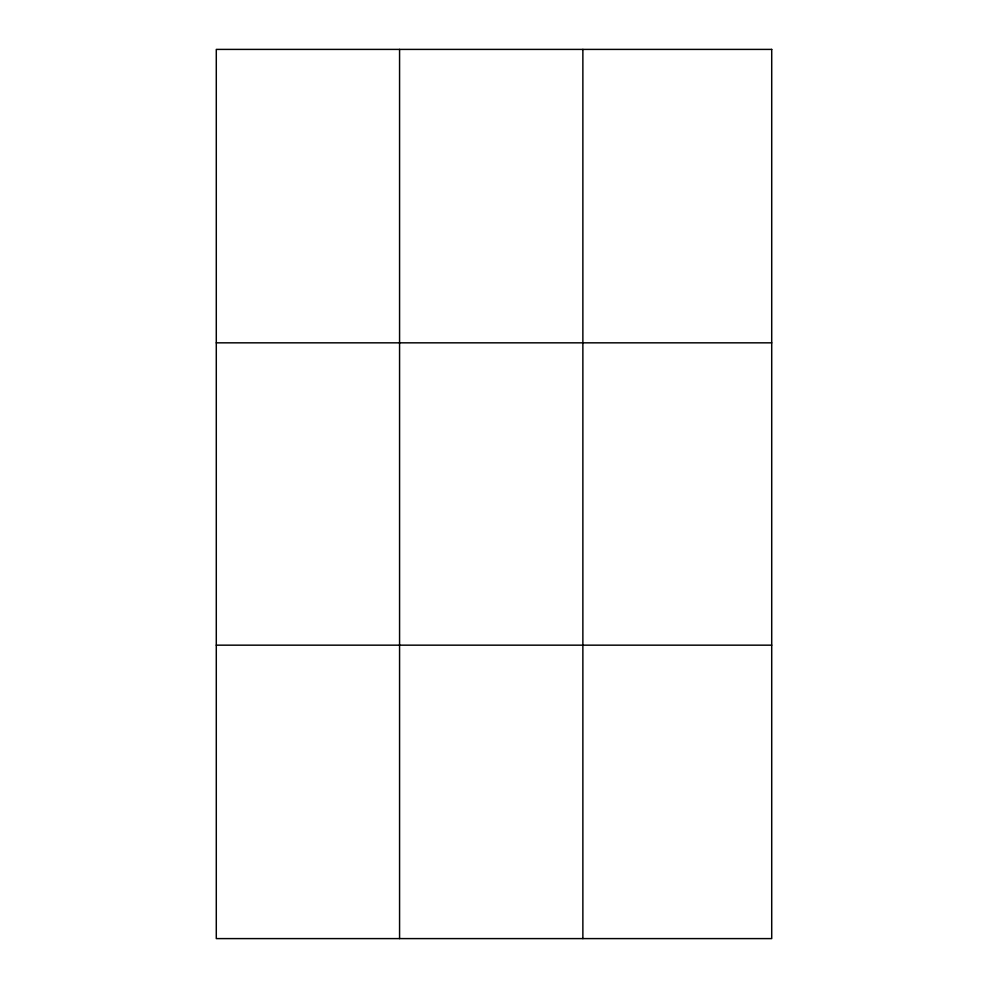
<?xml version="1.0" encoding="UTF-8"?>
<svg xmlns="http://www.w3.org/2000/svg" width="988" height="988" viewBox="0 0 988 988"><rect width="100%" height="100%" fill="white"/><g stroke="black" fill="none" stroke-linecap="round" stroke-linejoin="round"><path stroke-width="1.48" d="M399.572 49.4L399.572 938.6M582.871 49.4L582.871 938.6M216.286 342.836L771.714 342.836M216.286 645.164L771.714 645.164M771.714 49.4L771.714 938.6L216.286 938.6L216.286 49.4L771.714 49.4"/></g></svg>
